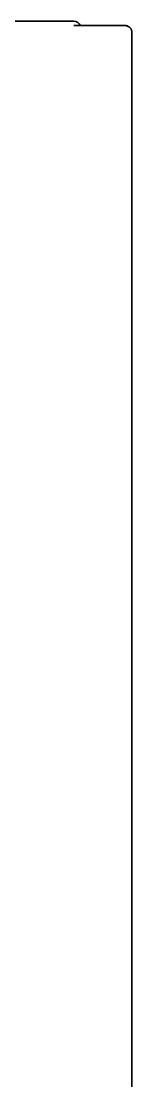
# Model space of a CAD drawing. Extents: x 5809 to 10669, y -850 to 3566.
# Drawn here: x 6365.8 to 6381.1, y 1481.3 to 1626.6 of the extents above; entities that cross this region are included whole.
import ezdxf

# ---------------------------------------------------------------- set-up
doc = ezdxf.new("R2010")
doc.units = 0
doc.header["$LTSCALE"] = 5
doc.layers.add('1', color=7, linetype='CONTINUOUS', true_color=0xffffff)

msp = doc.modelspace()

# ---------------------------------------------------------------- linework, layer by layer
at = {"layer": '1', "color": 7, "linetype": 'Continuous', "lineweight": 35}
for p, q in [((6185.07, 1626.63), (6373.07, 1626.63)), ((6380.13, 1626.03), (6373.07, 1626.03)), ((6381.07, 1625.07), (6381.07, 1389.02))]:
    msp.add_line(p, q, dxfattribs=at)
msp.add_arc((6373.07, 1625.63), 1, 23.5782, 90, dxfattribs=at)
msp.add_open_spline([(6380.13, 1626.03), (6380.19, 1626.03), (6380.26, 1626.02), (6380.35, 1626), (6380.38, 1625.99), (6380.42, 1625.98), (6380.44, 1625.98), (6380.47, 1625.97), (6380.48, 1625.96), (6380.55, 1625.93), (6380.61, 1625.9), (6380.67, 1625.86), (6380.68, 1625.85), (6380.71, 1625.83), (6380.72, 1625.82), (6380.76, 1625.79), (6380.78, 1625.77), (6380.85, 1625.7), (6380.88, 1625.65), (6380.93, 1625.59), (6380.94, 1625.57), (6380.95, 1625.55), (6380.97, 1625.5), (6381.01, 1625.43), (6381.03, 1625.37), (6381.04, 1625.31), (6381.05, 1625.28), (6381.07, 1625.19), (6381.07, 1625.13), (6381.07, 1625.07)], degree=3, knots=[0, 0, 0, 0, 0.125, 0.125, 0.1875, 0.1875, 0.21875, 0.21875, 0.25, 0.25, 0.375, 0.375, 0.40625, 0.40625, 0.4375, 0.4375, 0.5, 0.5, 0.625, 0.625, 0.65625, 0.65625, 0.6875, 0.75, 0.8125, 0.8125, 0.875, 0.875, 1, 1, 1, 1], dxfattribs=at)

doc.saveas('drawing.dxf')
